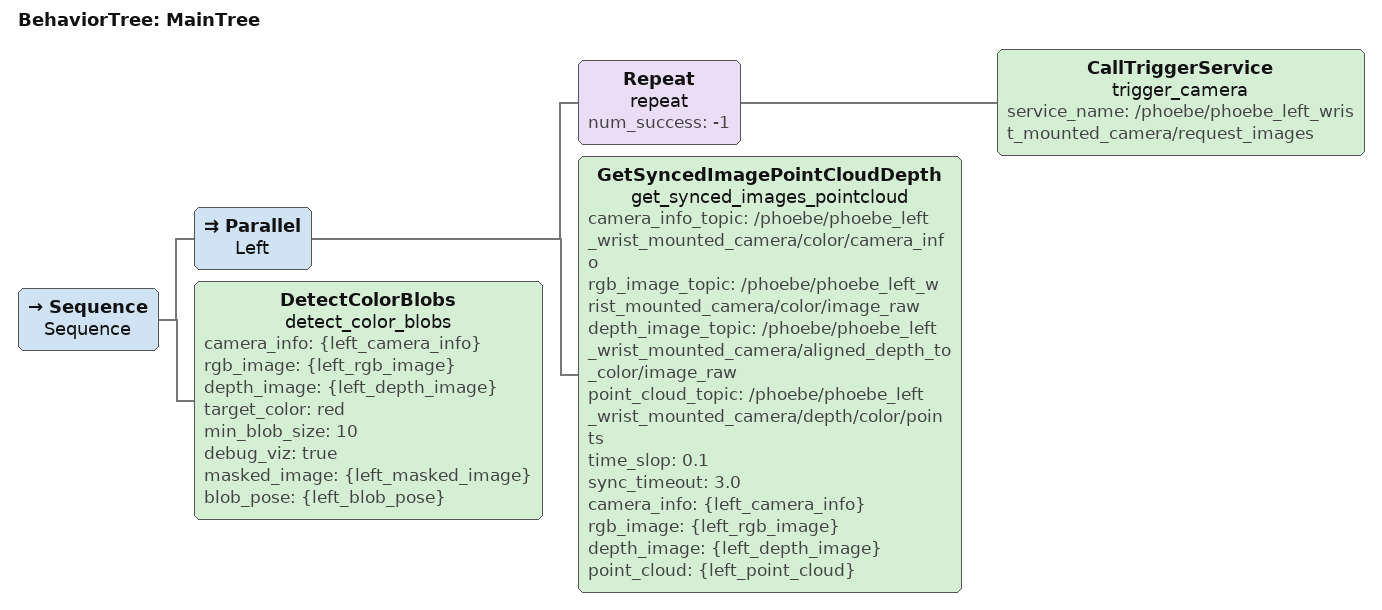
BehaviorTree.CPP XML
<root main_tree_to_execute="MainTree">
  <BehaviorTree ID="MainTree">
    <Sequence name="Sequence">
      <Parallel name="Left">
          <Repeat name="repeat" num_success="-1">
            <CallTriggerService
              name="trigger_camera"
              service_name="/phoebe/phoebe_left_wrist_mounted_camera/request_images"
            />
          </Repeat>
          <GetSyncedImagePointCloudDepth
            name="get_synced_images_pointcloud"
            camera_info_topic="/phoebe/phoebe_left_wrist_mounted_camera/color/camera_info"
            rgb_image_topic="/phoebe/phoebe_left_wrist_mounted_camera/color/image_raw"
            depth_image_topic="/phoebe/phoebe_left_wrist_mounted_camera/aligned_depth_to_color/image_raw"
            point_cloud_topic="/phoebe/phoebe_left_wrist_mounted_camera/depth/color/points"
            time_slop="0.1"
            sync_timeout="3.0"
            camera_info="{left_camera_info}"
            rgb_image="{left_rgb_image}"
            depth_image="{left_depth_image}"
            point_cloud="{left_point_cloud}"
          />
      </Parallel>
      <DetectColorBlobs
        name="detect_color_blobs"
        camera_info="{left_camera_info}"
        rgb_image="{left_rgb_image}"
        depth_image="{left_depth_image}"
        target_color="red"
        min_blob_size="10"
        debug_viz="true"
        masked_image="{left_masked_image}"
        blob_pose="{left_blob_pose}"
      />
    </Sequence>
  </BehaviorTree>
</root>
